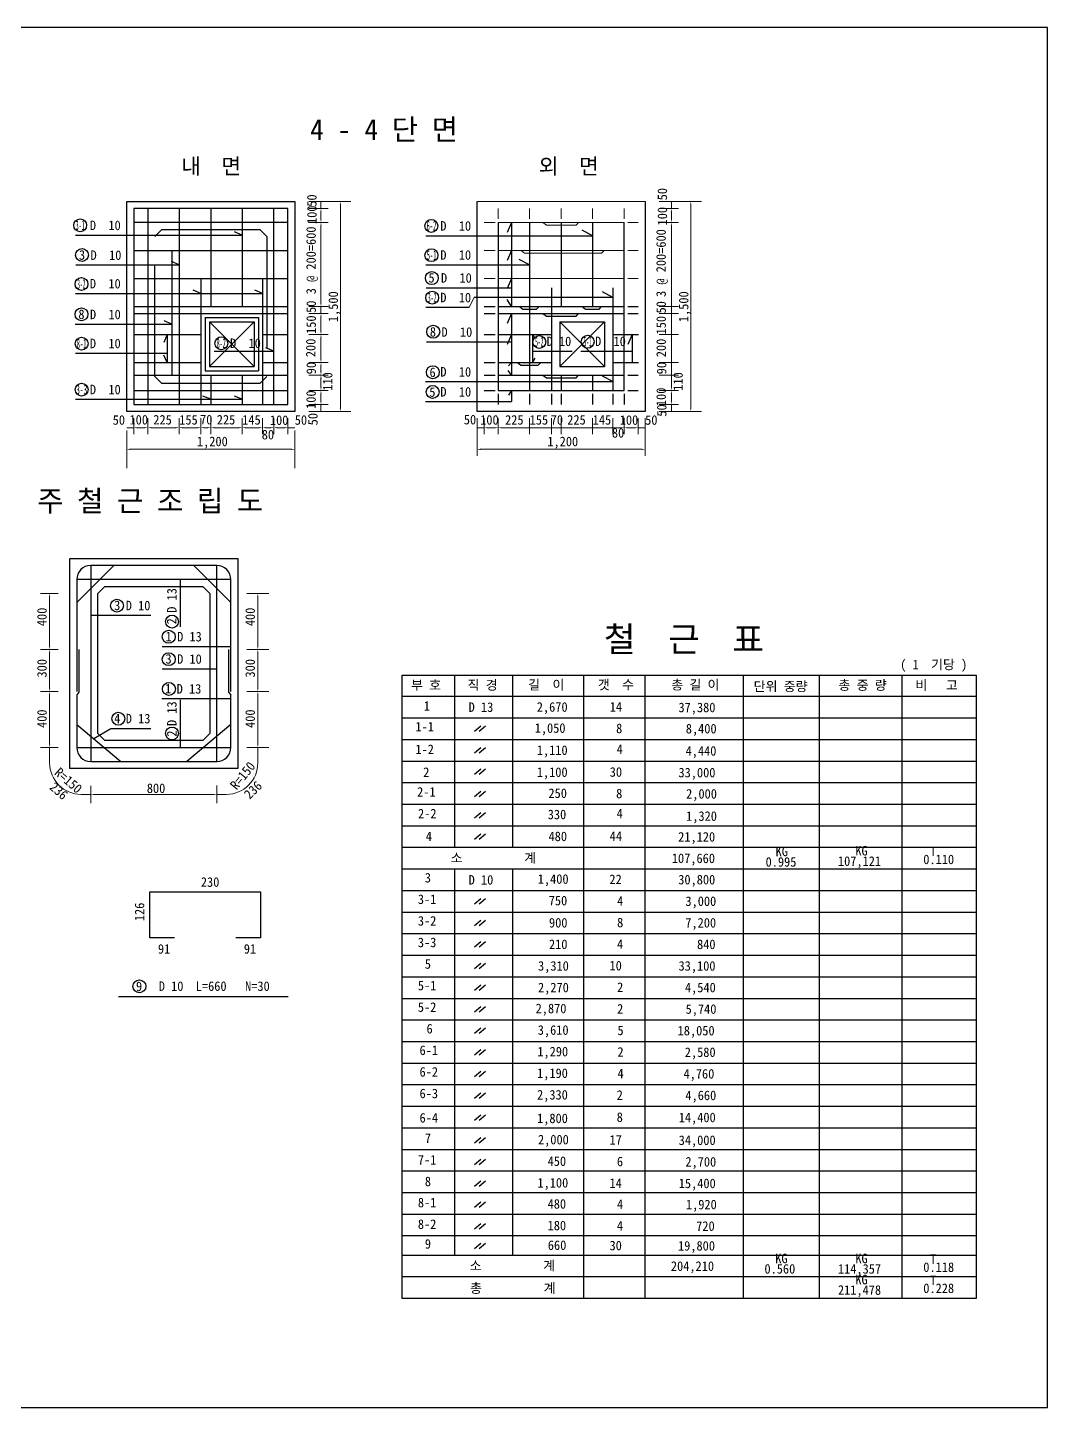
# Model space of a CAD drawing. Header units: millimetres. Extents: x 0 to 1194, y 0 to 774.
# Drawn here: x 622 to 1194, y 0 to 774 of the extents above; entities that cross this region are included whole.
import ezdxf
from ezdxf.enums import TextEntityAlignment as Align

# ---------------------------------------------------------------- set-up
doc = ezdxf.new("R2010")
doc.units = ezdxf.units.MM
doc.header["$LTSCALE"] = 250
doc.linetypes.add('HIDDEN', pattern=[0.375, 0.25, -0.125])
for name, color, linetype in [('TN-TEX1', 6, 'Continuous'), ('TZ-LEAL', 1, 'Continuous'), ('TZ-LINE', 7, 'Continuous'), ('TZ-TEXT', 3, 'Continuous')]:
    doc.layers.add(name, color=color, linetype=linetype)
doc.layers.add('TX-PAPR', color=2, linetype='Continuous', plot=False)
doc.layers.add('TZ-DIMS', color=1, linetype='Continuous', lineweight=15)
doc.styles.get("Standard").update_dxf_attribs({"font": 'GulimChe.ttf'})

msp = doc.modelspace()

# ---------------------------------------------------------------- linework, layer by layer
at = {"layer": 'TX-PAPR'}
msp.add_lwpolyline([(0, 0), (1194, 0), (1194, 774), (0, 774)], close=True, dxfattribs=at)
at = {"layer": 'TZ-DIMS'}
for p, q in [((779.76, 676.5), (803.43, 676.5)), ((786.61, 672.58), (786.61, 676.5)), ((797.49, 674.54), (797.49, 560.67)), ((874.19, 676.48), (968.43, 676.48)), ((976.27, 676.48), (999.94, 676.48)), ((983.12, 672.56), (983.12, 676.48)), ((994, 674.52), (994, 560.65)), ((779.76, 672.58), (790.56, 672.58)), ((786.61, 670.61), (786.61, 666.69)), ((976.27, 672.56), (987.07, 672.56)), ((983.12, 670.59), (983.12, 666.67)), ((779.76, 664.72), (790.56, 664.72)), ((786.61, 662.76), (786.61, 619.57)), ((956.65, 664.71), (885.97, 664.71)), ((911.09, 664.71), (913, 663.12)), ((913, 663.12), (929.68, 663.12)), ((929.68, 663.12), (931.12, 664.71)), ((976.27, 664.71), (987.07, 664.71)), ((983.12, 662.74), (983.12, 572.43)), ((885.97, 649), (956.65, 649)), ((898.94, 649), (900.84, 647.42)), ((900.84, 647.42), (943.98, 647.42)), ((943.98, 647.42), (945.41, 649)), ((885.97, 633.29), (956.65, 633.29)), ((872.45, 622.68), (869.68, 617.09)), ((779.76, 617.6), (790.56, 617.6)), ((779.76, 613.68), (790.56, 613.68)), ((786.61, 613.68), (786.61, 617.6)), ((786.61, 611.71), (786.61, 603.86)), ((976.27, 617.59), (987.07, 617.59)), ((976.27, 613.66), (987.07, 613.66)), ((779.76, 601.9), (790.56, 601.9)), ((786.61, 599.93), (786.61, 588.15)), ((976.27, 601.88), (987.07, 601.88)), ((779.76, 586.19), (790.56, 586.19)), ((786.61, 584.23), (786.61, 581.09)), ((976.27, 586.17), (987.07, 586.17)), ((779.76, 579.12), (790.56, 579.12)), ((786.61, 577.16), (786.61, 572.45)), ((976.27, 579.1), (987.07, 579.1)), ((779.76, 570.48), (790.56, 570.48)), ((786.61, 568.52), (786.61, 564.59)), ((976.27, 570.47), (987.07, 570.47)), ((983.12, 568.5), (983.12, 564.58)), ((779.76, 562.63), (790.56, 562.63)), ((779.76, 558.7), (803.43, 558.7)), ((786.61, 562.63), (786.61, 558.7)), ((976.27, 562.61), (987.07, 562.61)), ((976.27, 558.69), (999.94, 558.69)), ((983.12, 562.61), (983.12, 558.69)), ((681.6, 549.56), (677.67, 549.56)), ((681.6, 554.93), (681.6, 545.91)), ((687.49, 549.56), (683.56, 549.56)), ((689.45, 554.93), (689.45, 545.91)), ((705.16, 549.56), (691.42, 549.56)), ((707.12, 554.93), (707.12, 545.91)), ((717.33, 549.56), (709.09, 549.56)), ((719.3, 554.93), (719.3, 545.91)), ((722.83, 549.56), (721.26, 549.56)), ((724.79, 554.93), (724.79, 545.91)), ((740.5, 549.56), (726.76, 549.56)), ((742.46, 554.93), (742.46, 545.91)), ((751.89, 549.56), (744.43, 549.56)), ((753.85, 554.93), (753.85, 545.91)), ((758.17, 549.56), (755.81, 549.56)), ((760.13, 555.03), (760.13, 545.91)), ((766.02, 549.56), (762.1, 549.56)), ((767.99, 554.93), (767.99, 545.91)), ((767.99, 549.56), (771.91, 549.56)), ((874.19, 554.91), (874.19, 533.74)), ((878.11, 549.54), (874.19, 549.54)), ((878.11, 554.91), (878.11, 545.89)), ((884, 549.54), (880.08, 549.54)), ((885.97, 554.91), (885.97, 545.89)), ((954.68, 549.54), (887.93, 549.54)), ((903.64, 554.91), (903.64, 545.89)), ((915.81, 554.91), (915.81, 545.89)), ((921.31, 554.91), (921.31, 545.89)), ((938.98, 554.91), (938.98, 545.89)), ((950.36, 554.91), (950.36, 545.89)), ((956.65, 555.01), (956.65, 545.89)), ((962.54, 549.54), (958.61, 549.54)), ((964.5, 554.91), (964.5, 545.89)), ((964.5, 549.54), (968.43, 549.54)), ((968.43, 554.91), (968.43, 533.74)), ((677.67, 548.03), (677.67, 526.86)), ((771.91, 548.03), (771.91, 526.86)), ((769.95, 537.45), (679.64, 537.45)), ((966.46, 537.43), (876.15, 537.43)), ((639.21, 456.56), (629.27, 456.56)), ((745.03, 456.56), (757.31, 456.56)), ((639.21, 425.14), (629.27, 425.14)), ((634.44, 423.18), (634.44, 403.55)), ((745.03, 425.14), (757.31, 425.14)), ((751.2, 423.18), (751.2, 403.55)), ((639.21, 401.59), (629.27, 401.59)), ((745.03, 401.59), (757.31, 401.59)), ((639.21, 370.17), (629.27, 370.17)), ((634.44, 370.17), (634.44, 361.53)), ((745.03, 370.17), (757.31, 370.17)), ((751.2, 370.17), (751.2, 361.53)), ((657.51, 348.69), (657.51, 338.98)), ((728.19, 348.78), (728.19, 339)), ((657.51, 343.86), (652.11, 343.86)), ((728.19, 343.86), (733.53, 343.86))]:
    msp.add_line(p, q, dxfattribs=at)
at = {"layer": 'TZ-DIMS', "linetype": 'HIDDEN'}
for p, q in [((885.97, 672.56), (885.97, 666.7)), ((903.64, 672.56), (903.64, 666.7)), ((921.31, 672.56), (921.31, 666.7)), ((938.98, 672.56), (938.98, 666.7)), ((956.65, 672.56), (956.65, 666.7)), ((878.11, 664.71), (884.37, 664.71)), ((958.74, 664.71), (964.5, 664.71)), ((878.11, 649), (884.37, 649)), ((958.74, 649), (964.5, 649)), ((878.11, 633.29), (884.37, 633.29)), ((958.74, 633.29), (964.5, 633.29))]:
    msp.add_line(p, q, dxfattribs=at)
at = {"layer": 'TZ-DIMS', "linetype": 'ByBlock'}
for p, q in [((634.44, 454.59), (634.44, 427.11)), ((751.2, 454.59), (751.2, 427.11)), ((634.44, 399.62), (634.44, 372.14)), ((751.2, 399.62), (751.2, 372.14)), ((726.23, 343.86), (659.48, 343.86))]:
    msp.add_line(p, q, dxfattribs=at)
at = {"layer": 'TZ-DIMS'}
for centre, start, end in [((652.11, 361.53), 180, 270), ((733.53, 361.53), 270, 0)]:
    msp.add_arc(centre, 17.67, start, end, dxfattribs=at)
for points in [[(797.16, 674.54), (797.81, 674.54), (797.49, 676.5)], [(993.67, 674.52), (994.33, 674.52), (994, 676.48)], [(786.28, 670.61), (786.94, 670.61), (786.61, 672.58)], [(786.28, 666.69), (786.94, 666.69), (786.61, 664.72)], [(982.8, 670.59), (983.45, 670.59), (983.12, 672.56)], [(982.8, 666.67), (983.45, 666.67), (983.12, 664.71)], [(786.28, 662.76), (786.94, 662.76), (786.61, 664.72)], [(982.8, 662.74), (983.45, 662.74), (983.12, 664.71)], [(786.28, 619.57), (786.94, 619.57), (786.61, 617.6)], [(786.28, 611.71), (786.94, 611.71), (786.61, 613.68)], [(786.28, 603.86), (786.94, 603.86), (786.61, 601.9)], [(786.28, 599.93), (786.94, 599.93), (786.61, 601.9)], [(786.28, 588.15), (786.94, 588.15), (786.61, 586.19)], [(786.28, 584.23), (786.94, 584.23), (786.61, 586.19)], [(786.28, 581.09), (786.94, 581.09), (786.61, 579.12)], [(786.28, 577.16), (786.94, 577.16), (786.61, 579.12)], [(786.28, 572.45), (786.94, 572.45), (786.61, 570.48)], [(786.28, 568.52), (786.94, 568.52), (786.61, 570.48)], [(982.8, 572.43), (983.45, 572.43), (983.12, 570.47)], [(982.8, 568.5), (983.45, 568.5), (983.12, 570.47)], [(786.28, 564.59), (786.94, 564.59), (786.61, 562.63)], [(797.16, 560.67), (797.81, 560.67), (797.49, 558.7)], [(982.8, 564.58), (983.45, 564.58), (983.12, 562.61)], [(993.67, 560.65), (994.33, 560.65), (994, 558.69)], [(683.56, 549.89), (683.56, 549.24), (681.6, 549.56)], [(687.49, 549.89), (687.49, 549.24), (689.45, 549.56)], [(691.42, 549.89), (691.42, 549.24), (689.45, 549.56)], [(705.16, 549.89), (705.16, 549.24), (707.12, 549.56)], [(709.09, 549.89), (709.09, 549.24), (707.12, 549.56)], [(717.33, 549.89), (717.33, 549.24), (719.3, 549.56)], [(721.26, 549.89), (721.26, 549.24), (719.3, 549.56)], [(722.83, 549.89), (722.83, 549.24), (724.79, 549.56)], [(726.76, 549.89), (726.76, 549.24), (724.79, 549.56)], [(740.5, 549.89), (740.5, 549.24), (742.46, 549.56)], [(744.43, 549.89), (744.43, 549.24), (742.46, 549.56)], [(751.89, 549.89), (751.89, 549.24), (753.85, 549.56)], [(755.81, 549.89), (755.81, 549.24), (753.85, 549.56)], [(758.17, 549.89), (758.17, 549.24), (760.13, 549.56)], [(762.1, 549.89), (762.1, 549.24), (760.13, 549.56)], [(766.02, 549.89), (766.02, 549.24), (767.99, 549.56)], [(880.08, 549.87), (880.08, 549.22), (878.11, 549.54)], [(884, 549.87), (884, 549.22), (885.97, 549.54)], [(887.93, 549.87), (887.93, 549.22), (885.97, 549.54)], [(954.68, 549.87), (954.68, 549.22), (956.65, 549.54)], [(958.61, 549.87), (958.61, 549.22), (956.65, 549.54)], [(962.54, 549.87), (962.54, 549.22), (964.5, 549.54)], [(679.64, 537.78), (679.64, 537.12), (677.67, 537.45)], [(769.95, 537.78), (769.95, 537.12), (771.91, 537.45)], [(876.15, 537.76), (876.15, 537.1), (874.19, 537.43)], [(966.46, 537.76), (966.46, 537.1), (968.43, 537.43)], [(634.11, 427.11), (634.77, 427.11), (634.44, 425.14)], [(750.87, 427.11), (751.52, 427.11), (751.2, 425.14)], [(634.11, 423.18), (634.77, 423.18), (634.44, 425.14)], [(750.87, 423.18), (751.52, 423.18), (751.2, 425.14)], [(634.11, 403.55), (634.77, 403.55), (634.44, 401.59)], [(750.87, 403.55), (751.52, 403.55), (751.2, 401.59)], [(634.11, 399.62), (634.77, 399.62), (634.44, 401.59)], [(750.87, 399.62), (751.52, 399.62), (751.2, 401.59)]]:
    msp.add_solid(points, dxfattribs=at)
at = {"layer": 'TZ-DIMS', "linetype": 'ByBlock'}
for points in [[(634.11, 454.59), (634.77, 454.59), (634.44, 456.56)], [(750.87, 454.59), (751.52, 454.59), (751.2, 456.56)], [(634.11, 372.14), (634.77, 372.14), (634.44, 370.17)], [(750.87, 372.14), (751.52, 372.14), (751.2, 370.17)], [(659.48, 344.18), (659.48, 343.53), (657.51, 343.86)], [(726.23, 344.18), (726.23, 343.53), (728.19, 343.86)]]:
    msp.add_solid(points, dxfattribs=at)
at = {"layer": 'TZ-LEAL'}
for p, q in [((742.46, 657.59), (738.1, 659.41)), ((893.46, 664.71), (890.97, 659.14)), ((893.46, 664.71), (893.46, 617.59)), ((938.98, 657.28), (933.02, 660.32)), ((648.96, 657.59), (742.46, 657.59)), ((845.48, 657.28), (938.98, 657.28)), ((707.12, 640.88), (702.76, 642.7)), ((893.46, 649), (890.97, 643.43)), ((903.64, 640.96), (897.68, 644)), ((649.06, 640.88), (707.12, 640.88)), ((845.48, 640.96), (903.64, 640.96)), ((845.58, 628.1), (893.46, 628.1)), ((893.46, 633.29), (890.97, 627.72)), ((648.96, 624.86), (753.85, 624.86)), ((719.3, 624.86), (714.93, 626.68)), ((753.85, 624.86), (749.48, 626.68)), ((950.36, 622.68), (872.45, 622.68)), ((893.46, 617.59), (890.97, 621.5)), ((950.36, 622.68), (944.41, 625.72)), ((845.48, 617.09), (869.68, 617.09)), ((893.46, 613.66), (890.97, 608.09)), ((893.46, 613.66), (893.46, 579.1)), ((648.73, 607.62), (702.94, 607.62)), ((702.94, 607.62), (698.58, 609.44)), ((700.36, 601.9), (698.42, 597.39)), ((700.36, 601.9), (700.36, 586.19)), ((845.85, 597.76), (893.46, 597.76)), ((893.46, 601.88), (890.97, 596.31)), ((905.18, 601.88), (905.18, 586.17)), ((905.18, 601.88), (906.46, 599.59)), ((961.21, 601.88), (958.72, 596.31)), ((961.21, 601.88), (961.21, 586.17)), ((648.96, 591.35), (700.36, 591.35)), ((700.36, 586.19), (698.42, 590.19)), ((726.69, 592.55), (760.13, 592.55)), ((760.13, 592.55), (755.77, 594.37)), ((905.18, 592.53), (927.55, 592.53)), ((905.18, 586.17), (906.65, 588.65)), ((932.28, 592.53), (961.21, 592.53)), ((893.46, 579.1), (891.63, 581.67)), ((893.46, 586.17), (891.81, 584.18)), ((908.46, 584.59), (909.89, 586.17)), ((845.24, 575.44), (950.36, 575.44)), ((950.36, 575.44), (944.41, 578.48)), ((648.96, 565.49), (742.46, 565.49)), ((724.79, 565.49), (720.43, 567.31)), ((742.46, 565.49), (738.1, 567.31)), ((893.46, 570.47), (891.81, 567.8)), ((893.46, 570.47), (893.46, 564.23)), ((845.24, 564.23), (893.46, 564.23)), ((707.83, 437.78), (707.83, 464.41)), ((657.51, 444.32), (691.22, 444.32)), ((697.6, 426.88), (736.05, 426.88)), ((697.6, 414.32), (728.19, 414.32)), ((697.36, 397.61), (736.05, 397.61)), ((707.83, 370.17), (707.81, 396.87)), ((659.15, 375.16), (668.79, 380.92)), ((668.79, 380.92), (691.22, 380.92))]:
    msp.add_line(p, q, dxfattribs=at)
for centre in [(651.59, 663.1), (848.49, 662.77), (652.6, 646.42), (848.57, 646.33), (848.78, 633.47), (652.29, 630.16), (848.97, 622.48), (652.29, 613.18), (849.56, 603.39), (652.38, 596.7), (730.71, 596.93), (909.07, 597.66), (936.19, 597.79), (849.37, 580.68), (652.38, 570.9), (849.25, 569.63), (672.2, 449.71), (703.07, 440.79), (701.25, 432.28), (701.25, 419.71), (701.33, 403.04), (672.95, 386.3), (703.06, 378.05)]:
    msp.add_circle(centre, 3.62, dxfattribs=at)
at = {"layer": 'TZ-LINE'}
for p, q in [((677.67, 558.7), (677.67, 676.5)), ((677.67, 676.5), (771.91, 676.5)), ((771.91, 676.5), (771.91, 558.7)), ((874.19, 558.69), (874.19, 676.48)), ((968.43, 676.48), (968.43, 558.69)), ((681.6, 672.58), (681.6, 562.63)), ((767.99, 672.58), (681.6, 672.58)), ((689.45, 672.58), (689.45, 562.63)), ((707.12, 672.58), (707.12, 562.63)), ((724.79, 672.58), (724.79, 617.6)), ((742.46, 672.58), (742.46, 617.6)), ((760.13, 562.63), (760.13, 672.58)), ((767.99, 562.63), (767.99, 672.58)), ((767.99, 664.72), (681.6, 664.72)), ((697.31, 660.8), (693.38, 656.87)), ((752.28, 660.8), (756.21, 656.87)), ((885.97, 664.71), (885.97, 570.47)), ((903.64, 664.71), (903.64, 570.47)), ((921.31, 664.71), (921.31, 617.59)), ((938.98, 664.71), (938.98, 617.59)), ((956.65, 570.47), (956.65, 664.71)), ((681.6, 649.02), (767.99, 649.02)), ((702.94, 649.02), (702.94, 579.12)), ((681.6, 633.31), (767.99, 633.31)), ((719.3, 633.31), (719.3, 562.63)), ((753.85, 633.31), (753.85, 562.63)), ((915.81, 628.08), (915.81, 570.47)), ((950.36, 628.08), (950.36, 570.47)), ((681.6, 617.6), (767.99, 617.6)), ((681.6, 613.68), (767.99, 613.68)), ((885.97, 617.59), (956.65, 617.59)), ((885.97, 613.66), (956.65, 613.66)), ((897.98, 617.59), (899.88, 616)), ((899.88, 616), (907.52, 616)), ((907.52, 616), (908.95, 617.59)), ((911.09, 613.66), (913, 612.08)), ((913, 612.08), (929.68, 612.08)), ((929.68, 612.08), (931.12, 613.66)), ((933.02, 617.59), (934.93, 616)), ((934.93, 616), (942.56, 616)), ((942.56, 616), (944, 617.59)), ((721.65, 611.32), (721.65, 581.48)), ((721.65, 611.32), (751.49, 611.32)), ((724.01, 608.97), (749.14, 608.97)), ((724.01, 608.97), (724.01, 583.84)), ((724.01, 608.97), (749.14, 583.84)), ((724.01, 583.84), (749.14, 608.97)), ((749.14, 608.97), (749.14, 583.84)), ((751.49, 611.32), (751.49, 581.48)), ((920.52, 583.82), (945.65, 608.95)), ((920.52, 608.95), (945.65, 583.82)), ((920.52, 608.95), (945.65, 608.95)), ((920.52, 608.95), (920.52, 583.82)), ((945.65, 608.95), (945.65, 583.82)), ((681.6, 601.9), (719.3, 601.9)), ((753.85, 601.9), (767.99, 601.9)), ((885.97, 601.88), (915.81, 601.88)), ((950.36, 601.88), (964.71, 601.88)), ((681.6, 586.19), (719.3, 586.19)), ((721.65, 581.48), (751.49, 581.48)), ((724.01, 583.84), (749.14, 583.84)), ((753.85, 586.19), (767.99, 586.19)), ((885.97, 586.17), (915.81, 586.17)), ((896.78, 586.17), (898.68, 584.59)), ((898.68, 584.59), (908.46, 584.59)), ((920.52, 583.82), (945.65, 583.82)), ((950.36, 586.17), (964.71, 586.17)), ((681.6, 579.12), (767.99, 579.12)), ((697.31, 574.41), (693.38, 578.34)), ((724.79, 579.12), (724.79, 562.63)), ((742.46, 579.12), (742.46, 562.63)), ((885.97, 579.1), (956.65, 579.1)), ((911.09, 579.1), (913, 577.52)), ((913, 577.52), (929.68, 577.52)), ((921.31, 579.1), (921.31, 570.47)), ((929.68, 577.52), (931.12, 579.1)), ((938.98, 579.1), (938.98, 570.47)), ((681.6, 570.48), (767.99, 570.48)), ((885.97, 570.47), (956.65, 570.47)), ((771.91, 558.7), (677.67, 558.7)), ((681.6, 562.63), (767.99, 562.63)), ((968.43, 558.69), (874.19, 558.69)), ((645.73, 476.19), (739.97, 476.19)), ((645.73, 358.39), (645.73, 476.19)), ((670.48, 472.26), (649.66, 451.44)), ((728.19, 472.26), (657.51, 472.26)), ((657.51, 472.26), (657.51, 362.32)), ((715.22, 472.26), (736.05, 451.44)), ((728.19, 362.32), (728.19, 472.26)), ((739.97, 476.19), (739.97, 358.39)), ((736.05, 464.41), (649.66, 464.41)), ((649.66, 464.41), (649.66, 401.59)), ((736.05, 401.59), (736.05, 464.41)), ((665.37, 460.48), (661.44, 456.56)), ((665.37, 460.48), (720.34, 460.48)), ((720.34, 460.48), (724.27, 456.56)), ((661.44, 378.03), (661.44, 456.56)), ((724.27, 456.56), (724.27, 378.03)), ((650.87, 425.14), (650.87, 401.18)), ((734.84, 425.14), (734.84, 401.18)), ((650.87, 401.18), (649.66, 399.65)), ((649.66, 399.65), (649.66, 370.17)), ((734.84, 401.18), (736.05, 399.65)), ((736.05, 370.17), (736.05, 399.65)), ((649.66, 383.14), (674.41, 362.32)), ((736.05, 383.14), (711.3, 362.32)), ((665.37, 374.1), (661.44, 378.03)), ((720.34, 374.1), (665.37, 374.1)), ((720.34, 374.1), (724.27, 378.03)), ((649.66, 370.17), (736.05, 370.17)), ((739.97, 358.39), (645.73, 358.39)), ((657.51, 362.32), (728.19, 362.32)), ((690.65, 289.3), (752.62, 289.3)), ((690.65, 263.41), (690.65, 289.3)), ((752.62, 289.3), (752.62, 263.41)), ((704.47, 263.41), (690.65, 263.41)), ((752.62, 263.41), (738.8, 263.41))]:
    msp.add_line(p, q, dxfattribs=at)
at = {"layer": 'TZ-LINE', "linetype": 'HIDDEN'}
for p, q in [((697.31, 660.8), (752.28, 660.8)), ((693.38, 578.34), (693.38, 656.87)), ((756.21, 656.87), (756.21, 578.34)), ((878.11, 617.59), (884.37, 617.59)), ((878.11, 613.66), (884.37, 613.66)), ((958.74, 617.59), (964.5, 617.59)), ((958.74, 613.66), (964.5, 613.66)), ((878.11, 601.88), (884.37, 601.88)), ((878.11, 586.17), (884.37, 586.17)), ((752.28, 574.41), (697.31, 574.41)), ((752.28, 574.41), (756.21, 578.34)), ((878.11, 579.1), (884.37, 579.1)), ((958.74, 579.1), (964.5, 579.1)), ((878.11, 570.47), (884.37, 570.47)), ((885.97, 568.51), (885.97, 562.61)), ((903.64, 568.51), (903.64, 562.61)), ((915.81, 568.51), (915.81, 562.61)), ((921.31, 568.51), (921.31, 562.61)), ((938.98, 568.51), (938.98, 562.61)), ((950.36, 568.51), (950.36, 562.61)), ((956.65, 568.51), (956.65, 562.61)), ((958.74, 570.47), (964.5, 570.47))]:
    msp.add_line(p, q, dxfattribs=at)
at = {"layer": 'TZ-LINE'}
for centre, start, end in [((657.51, 464.41), 90, 180), ((728.19, 464.41), 0, 90), ((657.51, 370.17), 180, 270), ((728.19, 370.17), 270, 0)]:
    msp.add_arc(centre, 7.85, start, end, dxfattribs=at)
at = {"layer": 'TZ-TEXT'}
for p, q in [((832.14, 410.81), (1154.03, 410.81)), ((832.14, 61.05), (832.14, 410.81)), ((861.59, 362.4), (861.59, 410.81)), ((894.14, 362.4), (894.14, 410.81)), ((934.02, 61.05), (934.02, 410.81)), ((968.42, 61.05), (968.42, 410.81)), ((1023.52, 61.05), (1023.52, 410.81)), ((1066.17, 61.05), (1066.17, 410.81)), ((1112.6, 61.05), (1112.6, 410.81)), ((1154.03, 410.81), (1154.03, 61.05)), ((1154.03, 398.71), (832.14, 398.71)), ((1154.03, 386.6), (832.14, 386.6)), ((876.22, 382.06), (872.68, 379.07)), ((878.96, 382.06), (875.42, 379.07)), ((1154.03, 374.5), (832.14, 374.5)), ((876.22, 370.03), (872.68, 367.04)), ((878.96, 370.03), (875.42, 367.04)), ((1154.03, 362.4), (832.14, 362.4)), ((861.59, 313.99), (861.59, 362.4)), ((876.22, 357.93), (872.68, 354.94)), ((878.96, 357.93), (875.42, 354.94)), ((894.14, 338.2), (894.14, 362.4)), ((1154.03, 350.3), (832.14, 350.3)), ((876.22, 345.5), (872.68, 342.51)), ((878.96, 345.5), (875.42, 342.51)), ((1154.03, 338.2), (832.14, 338.2)), ((876.22, 333.6), (872.68, 330.61)), ((878.96, 333.6), (875.42, 330.61)), ((894.14, 313.99), (894.14, 338.2)), ((1154.03, 326.09), (832.14, 326.09)), ((876.22, 321.5), (872.68, 318.51)), ((878.96, 321.5), (875.42, 318.51)), ((1154.03, 313.99), (832.14, 313.99)), ((1154.03, 301.89), (832.14, 301.89)), ((861.59, 156.66), (861.59, 301.89)), ((894.14, 156.66), (894.14, 301.89)), ((1154.03, 289.79), (832.14, 289.79)), ((876.22, 285.27), (872.68, 282.28)), ((878.96, 285.27), (875.42, 282.28)), ((1154.03, 277.69), (832.14, 277.69)), ((876.22, 273.17), (872.68, 270.18)), ((878.96, 273.17), (875.42, 270.18)), ((1154.03, 265.58), (832.14, 265.58)), ((876.22, 261.07), (872.68, 258.08)), ((878.96, 261.07), (875.42, 258.08)), ((1154.03, 253.48), (832.14, 253.48)), ((876.22, 248.96), (872.68, 245.97)), ((878.96, 248.96), (875.42, 245.97)), ((1154.03, 241.38), (832.14, 241.38)), ((876.22, 236.86), (872.68, 233.87)), ((878.96, 236.86), (875.42, 233.87)), ((673.15, 230.46), (768.3, 230.46)), ((1154.03, 229.28), (832.14, 229.28)), ((876.22, 224.76), (872.68, 221.77)), ((878.96, 224.76), (875.42, 221.77)), ((1154.03, 217.17), (832.14, 217.17)), ((876.22, 212.66), (872.68, 209.67)), ((878.96, 212.66), (875.42, 209.67)), ((1154.03, 205.07), (832.14, 205.07)), ((876.22, 200.56), (872.68, 197.57)), ((878.96, 200.56), (875.42, 197.57)), ((1154.03, 192.97), (832.14, 192.97)), ((876.22, 188.45), (872.68, 185.46)), ((878.96, 188.45), (875.42, 185.46)), ((1154.03, 180.87), (832.14, 180.87)), ((876.22, 176.35), (872.68, 173.36)), ((878.96, 176.35), (875.42, 173.36)), ((1154.03, 168.77), (832.14, 168.77)), ((876.22, 163.98), (872.68, 160.99)), ((878.96, 163.98), (875.42, 160.99)), ((1154.03, 156.66), (832.14, 156.66)), ((861.59, 85.25), (861.59, 156.66)), ((894.14, 85.25), (894.14, 156.66)), ((876.22, 151.17), (872.68, 148.18)), ((878.96, 151.17), (875.42, 148.18)), ((1154.03, 144.56), (832.14, 144.56)), ((1154.03, 132.46), (832.14, 132.46)), ((876.22, 139.09), (872.68, 136.1)), ((878.96, 139.09), (875.42, 136.1)), ((876.22, 126.98), (872.68, 123.99)), ((878.96, 126.98), (875.42, 123.99)), ((1154.03, 120.36), (832.14, 120.36)), ((876.22, 115.13), (872.68, 112.14)), ((878.96, 115.13), (875.42, 112.14)), ((1154.03, 108.26), (832.14, 108.26)), ((876.22, 103.02), (872.68, 100.03)), ((878.96, 103.02), (875.42, 100.03)), ((1154.03, 96.15), (832.14, 96.15)), ((1154.03, 85.25), (832.14, 85.25)), ((876.22, 91.96), (872.68, 88.97)), ((878.96, 91.96), (875.42, 88.97)), ((1154.03, 73.15), (832.14, 73.15)), ((1154.03, 61.05), (832.14, 61.05))]:
    msp.add_line(p, q, dxfattribs=at)
msp.add_circle((684.79, 236.17), 3.62, dxfattribs=at)

# ---------------------------------------------------------------- texts
at = {"layer": 'TN-TEX1'}
for s, height, p in [('4 - 4 단 면', 11.78, (780.6, 710.95)), ('내  면', 8.835, (708.22, 691.85)), ('외  면', 8.835, (908.78, 691.83)), ('주 철 근 조 립 도', 11.7799, (627.46, 502.61)), ('철  근  표', 14.136, (945.32, 423.87))]:
    msp.add_text(s, height=height, dxfattribs=at).set_placement(p)
at = {"layer": 'TZ-DIMS'}
for s, height, rotation, p in [('50', 5.349, 90, (980.71, 677.1)), ('50', 5.349, 90, (784.14, 673.53)), ('100', 5.349, 90, (784.19, 663.83)), ('100', 5.349, 90, (980.72, 663.03)), ('3 @ 200=600', 5.3486, 90, (783.7, 624.41)), ('3 @ 200=600', 5.3486, 90, (979.98, 622.91)), ('50', 5.349, 90, (783.77, 613.96)), ('1,500', 5.349, 90, (796.15, 608.81)), ('50', 5.349, 90, (980.04, 613.66)), ('1,500', 5.349, 90, (992.67, 608.79)), ('150', 5.349, 90, (783.77, 602.18)), ('150', 5.349, 90, (980.04, 601.88)), ('200', 5.349, 90, (783.53, 589.14)), ('200', 5.349, 90, (980.04, 589.12)), ('90', 5.349, 90, (783.78, 579.52)), ('90', 5.349, 90, (980.3, 579.5)), ('110', 5.349, 90, (793.03, 570.33)), ('110', 5.349, 90, (989.54, 570.31)), ('100', 5.349, 90, (783.69, 560.12)), ('100', 5.349, 90, (980.04, 561.67)), ('50', 5.349, 90, (784.73, 550.89)), ('50', 5.349, 90, (980.37, 555.75)), ('400', 5.349, 90, (632.79, 438.24)), ('400', 5.349, 90, (749.55, 438.24)), ('300', 5.349, 90, (632.79, 409.43)), ('300', 5.349, 90, (749.55, 409.43)), ('400', 5.349, 90, (632.79, 381.14)), ('400', 5.349, 90, (749.55, 381.14)), ('R=150', 5.349, 319, (636.73, 355.36)), ('R=150', 5.349, 50.94399, (739.29, 346.02)), ('236', 5.349, 319, (633.93, 347.23)), ('236', 5.349, 44.19979, (746.61, 340.83)), ('126', 5.349, 90, (687.51, 272.76))]:
    msp.add_text(s, height=height, rotation=rotation, dxfattribs=at).set_placement(p)
for s, p in [('50', (669.79, 551.22)), ('100', (679.24, 551.36)), ('225', (692.59, 551.36)), ('155', (707.12, 551.3)), ('70', (718.81, 551.42)), ('225', (728.18, 551.37)), ('145', (742.46, 551.3)), ('100', (757.98, 551.13)), ('50', (771.91, 551.23)), ('50', (866.74, 551.42)), ('100', (875.9, 551.28)), ('225', (889.87, 551.28)), ('155', (903.64, 551.28)), ('70', (915.44, 551.27)), ('225', (924.73, 551.33)), ('145', (938.98, 551.28)), ('100', (954.17, 551.2)), ('50', (968.43, 551.21)), ('1,200', (717.06, 539.2)), ('80', (753.4, 543.01)), ('1,200', (913.57, 539.18)), ('80', (949.77, 544.03)), ('800', (688.94, 344.64)), ('230', (719.26, 292.04)), ('91', (695.19, 254.53)), ('91', (743.34, 254.53))]:
    msp.add_text(s, height=5.349, dxfattribs=at).set_placement(p)
at = {"layer": 'TZ-LEAL'}
for s, rotation, width, p, p2 in [('3-1', 0.14361, 0.462774, (649.03, 660.47), (654.08, 660.48)), ('6-2', 0.01167, 0.495815, (845.84, 660.15), (851.26, 660.15)), ('5-1', 0.01167, 0.495815, (845.93, 643.72), (851.34, 643.72)), ('3-2', 0.90909, 0.417292, (649.99, 627.49), (654.55, 627.57)), ('3-2', 359.67189, 0.432992, (846.56, 619.87), (851.29, 619.84)), ('8-1', 0.27116, 0.504984, (649.62, 594.04), (655.13, 594.07)), ('8-2', 0.18458, 0.461315, (728.16, 594.27), (733.2, 594.29)), ('5-2', 359.98828, 0.423836, (906.72, 595.05), (911.35, 595.04)), ('5-1', 359.98828, 0.423836, (933.84, 595.17), (938.47, 595.17)), ('3-3', 0.1677, 0.563478, (649.37, 568.28), (655.53, 568.3))]:
    msp.add_text(s, height=5.349, rotation=rotation, dxfattribs=dict(at, width=width)).set_placement(p, p2, align=Align.FIT)
for s, height, p in [('D  10', 5.349, (657.02, 660.41)), ('D  10', 5.349, (853.54, 660.09)), ('3', 5.35, (650.88, 643.78)), ('D  10', 5.349, (657.39, 643.68)), ('D  10', 5.349, (853.54, 643.78)), ('5', 5.35, (846.9, 631)), ('D  10', 5.349, (853.91, 630.9)), ('D  10', 5.349, (657.02, 627.68)), ('D  10', 5.349, (853.54, 619.9)), ('8', 5.35, (650.55, 610.52)), ('D  10', 5.349, (657.06, 610.42)), ('8', 5.35, (847.67, 600.67)), ('D  10', 5.349, (854.18, 600.56)), ('D  10', 5.349, (657.02, 594.16)), ('D  10', 5.349, (735.61, 594.27)), ('D 10', 5.349, (913.16, 595.34)), ('D  10', 5.349, (940.33, 595.34)), ('6', 5.35, (847.48, 577.96)), ('D  10', 5.349, (853.57, 578.24)), ('D  10', 5.349, (657.02, 568.31)), ('5', 5.35, (847.36, 566.91)), ('D  10', 5.349, (853.57, 567.03)), ('3', 5.35, (670.62, 447.22)), ('D 10', 5.349, (677.13, 447.12)), ('1', 5.35, (699.42, 429.78)), ('D 13', 5.349, (705.93, 429.68)), ('3', 5.35, (699.42, 417.22)), ('D 10', 5.349, (705.93, 417.12)), ('1', 5.35, (699.18, 400.51)), ('D 13', 5.349, (705.69, 400.41)), ('4', 5.35, (670.62, 383.82)), ('D 13', 5.349, (677.13, 383.72))]:
    msp.add_text(s, height=height, dxfattribs=at).set_placement(p)
for s, height, p in [('D 13', 5.349, (705.6, 445.75)), ('2', 5.35, (705.5, 439.24)), ('D 13', 5.349, (705.62, 382.24)), ('2', 5.35, (705.59, 376.26))]:
    msp.add_text(s, height=height, rotation=90, dxfattribs=at).set_placement(p)
at = {"layer": 'TZ-TEXT'}
for s, height, p in [('( 1  기당 )', 5.349, (1111.44, 414.05)), ('부 호', 5.349, (837.1, 402.53)), ('직 경', 5.349, (868.81, 402.56)), ('길  이', 5.349, (902.78, 402.68)), ('갯  수', 5.349, (941.88, 402.72)), ('총 길 이', 5.349, (983.06, 402.69)), ('단위 중량', 5.349, (1029.23, 401.8)), ('총 중 량', 5.349, (1076.84, 402.49)), ('비   고', 5.349, (1119.98, 402.47)), ('1', 5.35, (844.24, 390.78)), ('D 13', 5.349, (869.42, 390.14)), ('2,670', 5.349, (907.65, 390.24)), ('14', 5.349, (948.55, 390.33)), ('37,380', 5.349, (987.1, 389.99)), ('1-1', 5.349, (839.57, 379.16)), ('1,050', 5.349, (906.48, 378.41)), ('8', 5.35, (952.14, 378.23)), ('8,400', 5.349, (991.21, 378.07)), ('1-2', 5.349, (839.57, 366.47)), ('4', 5.35, (952.42, 366.53)), ('1,110', 5.349, (907.65, 365.98)), ('4,440', 5.349, (991.08, 365.59)), ('2', 5.35, (843.97, 353.68)), ('1,100', 5.349, (907.65, 353.68)), ('30', 5.349, (948.55, 353.77)), ('33,000', 5.349, (987.1, 353.43)), ('2-1', 5.349, (840.53, 342.6)), ('250', 5.349, (914.18, 341.86)), ('8', 5.35, (952.14, 341.67)), ('2,000', 5.349, (991.39, 341.52)), ('2-2', 5.349, (841.04, 330.45)), ('330', 5.349, (913.79, 329.95)), ('4', 5.35, (952.42, 330.51)), ('1,320', 5.349, (991.39, 329.04)), ('4', 5.35, (845.41, 317.66)), ('480', 5.349, (914.22, 317.65)), ('44', 5.349, (948.55, 317.75)), ('21,120', 5.349, (986.95, 317.4)), ('소          계', 5.3486, (859.29, 305.59)), ('107,660', 5.349, (983.38, 305.34)), ('KG', 5.349, (1041.54, 309.21)), ('KG', 5.349, (1086.29, 309.61)), ('0.110', 5.349, (1124.41, 304.74)), ('T', 5.35, (1128.19, 309.23)), ('0.995', 5.349, (1035.96, 303.32)), ('107,121', 5.349, (1076.53, 303.77)), ('3', 5.35, (844.86, 294.47)), ('D 10', 5.349, (869.42, 293.27)), ('1,400', 5.349, (908.2, 293.73)), ('22', 5.349, (948.37, 293.55)), ('30,800', 5.349, (986.98, 293.39)), ('3-1', 5.349, (840.95, 282.37)), ('750', 5.349, (914.35, 281.63)), ('4', 5.35, (952.68, 281.44)), ('3,000', 5.349, (991, 281.29)), ('3-2', 5.349, (840.95, 270.27)), ('900', 5.349, (914.49, 269.2)), ('8', 5.35, (952.68, 269.34)), ('7,200', 5.349, (990.94, 269.19)), ('3-3', 5.349, (840.95, 258.17)), ('210', 5.349, (914.49, 257.1)), ('4', 5.35, (952.68, 257.24)), ('840', 5.349, (997.52, 257.09)), ('5', 5.35, (844.86, 246.07)), ('3,310', 5.349, (908.34, 244.99)), ('10', 5.349, (948.44, 245.14)), ('33,100', 5.349, (987.13, 244.98)), ('9', 5.35, (682.89, 233.52)), ('D 10  L=660   N=30', 5.3486, (695.66, 233.64)), ('5-1', 5.349, (840.95, 233.96)), ('2,270', 5.349, (908.34, 232.89)), ('2', 5.35, (952.68, 233.04)), ('4,540', 5.349, (990.73, 232.88)), ('5-2', 5.349, (840.95, 221.86)), ('2,870', 5.349, (906.99, 221.12)), ('2', 5.35, (952.68, 220.93)), ('5,740', 5.349, (991.11, 220.78)), ('6', 5.35, (845.82, 209.76)), ('3,610', 5.349, (908.19, 209.02)), ('5', 5.35, (952.89, 208.83)), ('18,050', 5.349, (986.63, 208.68)), ('6-1', 5.349, (841.9, 197.66)), ('1,290', 5.349, (907.95, 196.92)), ('2', 5.35, (952.89, 196.73)), ('2,580', 5.349, (990.65, 196.58)), ('6-2', 5.349, (841.9, 185.55)), ('1,190', 5.349, (907.79, 184.81)), ('4', 5.35, (952.89, 184.63)), ('4,760', 5.349, (989.92, 184.47)), ('6-3', 5.349, (841.9, 173.45)), ('2,330', 5.349, (907.79, 172.71)), ('2', 5.35, (952.46, 172.53)), ('4,660', 5.349, (991, 172.37)), ('6-4', 5.349, (841.9, 159.79)), ('1,800', 5.349, (907.79, 159.49)), ('8', 5.35, (952.46, 160.16)), ('14,400', 5.349, (987.25, 160)), ('7', 5.35, (844.86, 148.29)), ('2,000', 5.349, (908.32, 147.55)), ('17', 5.349, (948.44, 147.36)), ('34,000', 5.349, (987.21, 147.21)), ('7-1', 5.349, (840.95, 136.19)), ('450', 5.349, (913.72, 135.45)), ('6', 5.35, (952.57, 135.26)), ('2,700', 5.349, (990.98, 135.11)), ('8', 5.35, (844.86, 124.09)), ('1,100', 5.349, (908.01, 123.34)), ('14', 5.349, (948.44, 123.16)), ('15,400', 5.349, (987.26, 123)), ('8-1', 5.349, (840.95, 112.23)), ('480', 5.349, (913.72, 111.49)), ('4', 5.35, (952.57, 111.3)), ('1,920', 5.349, (991.29, 111.15)), ('8-2', 5.349, (840.95, 100.12)), ('180', 5.349, (913.73, 99.38)), ('4', 5.35, (952.57, 99.2)), ('720', 5.349, (997.04, 99.04)), ('9', 5.35, (844.86, 89.06)), ('660', 5.349, (913.84, 88.32)), ('30', 5.349, (948.44, 88.13)), ('19,800', 5.349, (986.84, 87.98)), ('KG', 5.349, (1041.38, 80.88)), ('KG', 5.349, (1086.29, 80.88)), ('T', 5.35, (1128.19, 80.49)), ('소          계', 5.3486, (869.95, 76.89)), ('204,210', 5.349, (982.86, 76.6)), ('0.560', 5.349, (1035.32, 75.06)), ('114,357', 5.349, (1076.53, 75.03)), ('0.118', 5.349, (1124.41, 76.01)), ('총          계', 5.3486, (870.2, 64.22)), ('KG', 5.349, (1086.29, 69.02)), ('T', 5.35, (1128.19, 68.64)), ('211,478', 5.349, (1076.53, 63.18)), ('0.228', 5.349, (1124.41, 64.16))]:
    msp.add_text(s, height=height, dxfattribs=at).set_placement(p)

doc.saveas('drawing.dxf')
